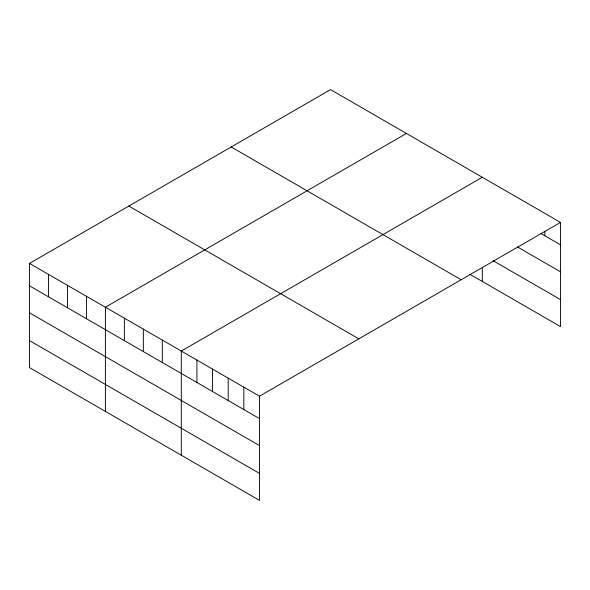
<?xml version="1.0" encoding="UTF-8"?>
<svg xmlns="http://www.w3.org/2000/svg" width="590" height="590" viewBox="0 0 590 590"><rect width="100%" height="100%" fill="white"/><g stroke="black" fill="none" stroke-linecap="round" stroke-linejoin="round"><path stroke-width="0.89" d="M560.5 222.401L259.482 396.192L259.482 500.372L29.5 367.6L29.5 263.413L330.518 89.628L560.5 222.401L560.5 326.587L469.655 274.136M406.414 133.443L105.396 307.235L105.396 411.414M482.303 177.258L181.285 351.05L181.285 455.229M540.949 233.529L560.5 244.821M517.496 246.974L560.5 271.798M493.255 260.78L560.5 299.602M231.184 146.976L461.166 279.756M128.834 206.065L358.816 338.844M29.5 263.413L259.482 396.192M29.5 285.833L259.482 418.612M29.5 312.811L259.482 445.59M29.5 340.614L259.482 473.394M544.858 231.31L544.858 235.786M482.303 267.949L482.303 281.437M243.84 387.165L243.84 409.578M228.205 378.138L228.205 400.551M212.562 369.111L212.562 391.524M196.927 360.077L196.927 382.497M162.316 340.098L162.316 362.511M143.341 329.139L143.341 351.559M124.365 318.187L124.365 340.6M86.42 296.276L86.42 318.696M67.444 285.324L67.444 307.737M48.476 274.372L48.476 296.785"/></g></svg>
